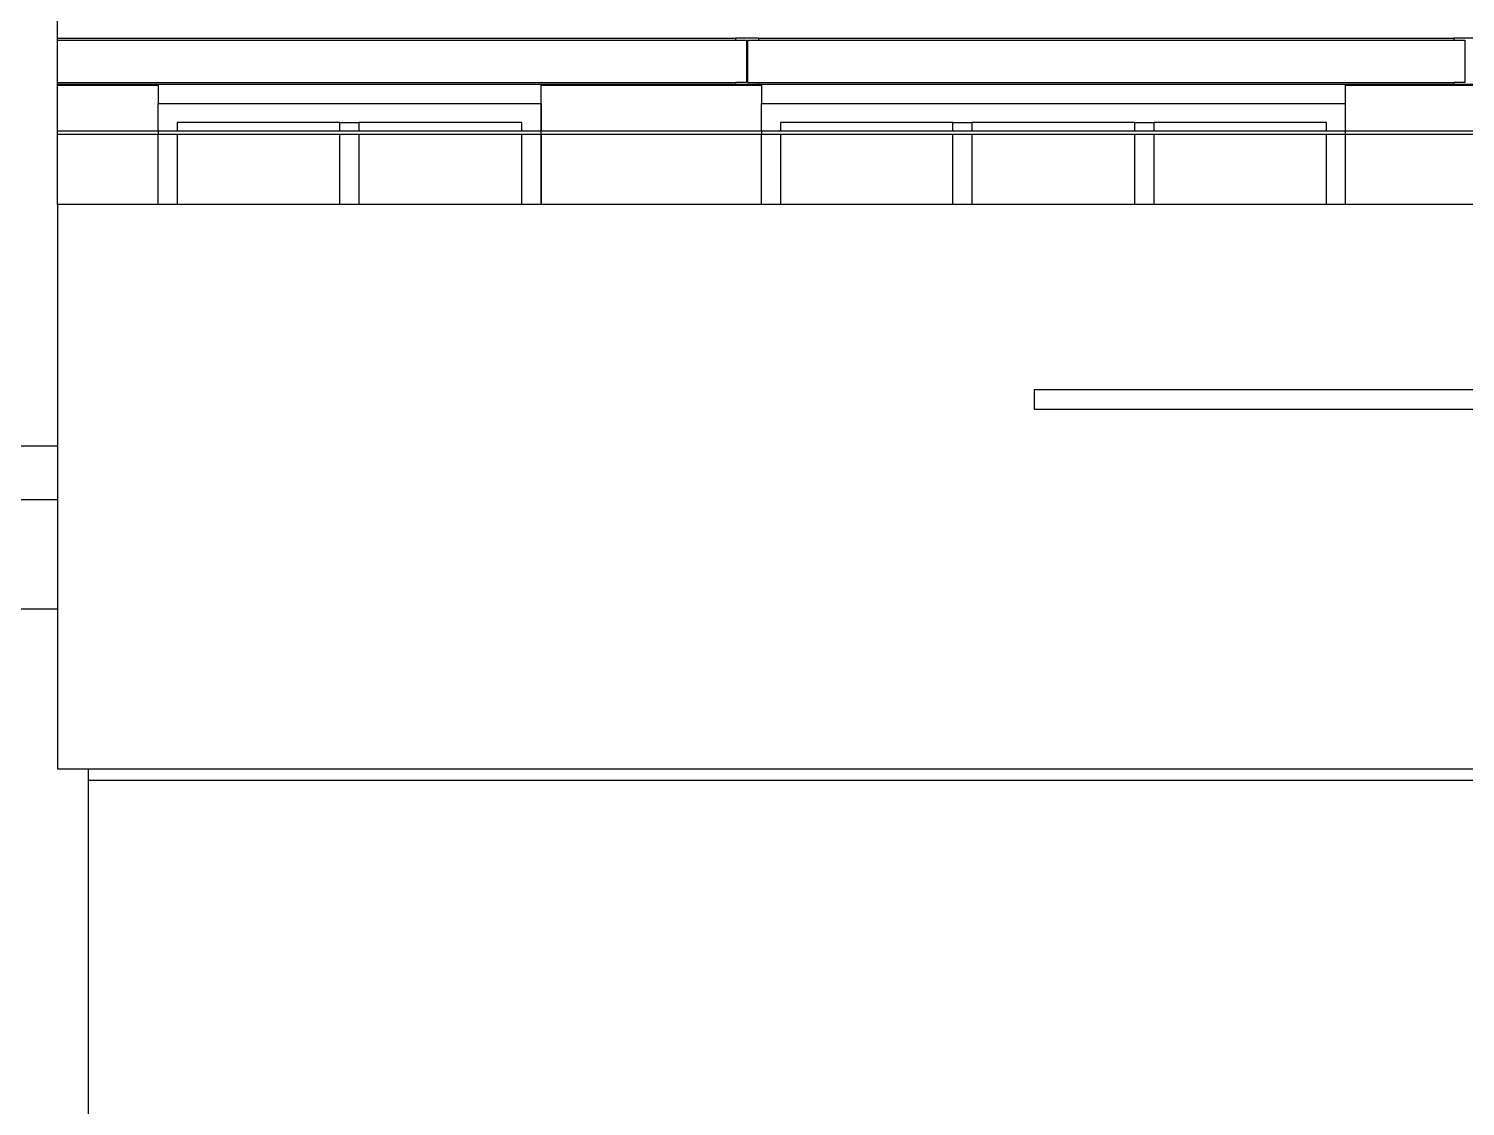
# Model space of a CAD drawing. Extents: x -35.6 to 35.6, y -12.2 to 13.4.
# Drawn here: x 11.26 to 18.76, y 0.37 to 5.99 of the extents above; entities that cross this region are included whole.
import ezdxf

# ---------------------------------------------------------------- set-up
doc = ezdxf.new("R2010")
doc.units = 0
doc.layers.get('0').update_dxf_attribs({"linetype": 'CONTINUOUS'})
doc.layers.add('SECTIONCUTEDGES', color=7, linetype='CONTINUOUS')

msp = doc.modelspace()

# ---------------------------------------------------------------- linework, layer by layer
for p, q in [((11.4088, 5.9429), (11.4088, 6.0429)), ((11.4088, 5.9429), (14.9488, 5.9429)), ((11.4088, 5.9331), (11.4088, 5.9429)), ((11.4088, 5.9331), (14.9488, 5.9331)), ((11.4088, 5.7127), (11.4088, 5.9331)), ((14.9488, 5.9429), (14.9488, 5.9331)), ((15.0688, 5.9429), (14.9488, 5.9429)), ((14.9488, 5.9331), (15.0057, 5.9331)), ((15.0057, 5.9331), (15.0057, 5.7127)), ((15.0119, 5.9331), (15.0688, 5.9331)), ((15.0119, 5.9331), (15.0119, 5.7127)), ((15.0688, 5.9429), (18.6988, 5.9429)), ((15.0688, 5.9429), (15.0688, 5.9331)), ((15.0688, 5.9331), (18.6988, 5.9331)), ((18.6988, 5.9429), (18.6988, 5.9331)), ((18.8188, 5.9429), (18.6988, 5.9429)), ((18.6988, 5.9331), (18.7557, 5.9331)), ((18.7557, 5.9331), (18.7557, 5.7127)), ((11.4088, 5.7127), (14.9488, 5.7127)), ((11.4088, 5.7029), (11.4088, 5.7127)), ((11.4088, 5.7029), (14.9488, 5.7029)), ((11.4088, 5.6986), (11.4088, 5.7029)), ((14.9488, 5.7127), (14.9488, 5.7029)), ((15.0057, 5.7127), (14.9488, 5.7127)), ((14.9488, 5.7029), (15.0688, 5.7029)), ((15.0119, 5.7127), (15.0688, 5.7127)), ((15.0688, 5.7127), (18.6988, 5.7127)), ((15.0688, 5.7127), (15.0688, 5.7029)), ((15.0688, 5.7029), (18.6988, 5.7029)), ((18.6988, 5.7127), (18.6988, 5.7029)), ((18.7557, 5.7127), (18.6988, 5.7127)), ((18.6988, 5.7029), (18.8188, 5.7029)), ((11.4088, 5.6986), (11.9338, 5.6986)), ((11.4088, 5.4589), (11.4088, 5.6986)), ((11.9338, 5.6986), (11.9338, 5.6029)), ((13.9338, 5.6986), (15.0838, 5.6986)), ((13.9338, 5.6029), (13.9338, 5.6986)), ((15.0838, 5.6986), (15.0838, 5.6029)), ((18.1338, 5.6986), (19.2838, 5.6986)), ((18.1338, 5.6029), (18.1338, 5.6986)), ((11.9338, 5.4589), (11.9338, 5.6029)), ((11.9338, 5.6029), (13.9338, 5.6029)), ((11.9338, 5.6029), (13.9338, 5.6029)), ((11.9338, 5.4589), (11.9338, 5.6029)), ((13.9338, 5.4589), (13.9338, 5.6029)), ((13.9338, 5.6029), (13.9338, 5.4589)), ((15.0838, 5.6029), (18.1338, 5.6029)), ((15.0838, 5.4589), (15.0838, 5.6029)), ((18.1338, 5.4589), (18.1338, 5.6029)), ((12.0338, 5.5029), (12.0338, 5.4589)), ((12.8838, 5.5029), (12.0338, 5.5029)), ((12.8838, 5.5029), (12.9838, 5.5029)), ((12.8838, 5.4589), (12.8838, 5.5029)), ((12.9838, 5.4589), (12.9838, 5.5029)), ((13.8338, 5.5029), (12.9838, 5.5029)), ((13.8338, 5.4589), (13.8338, 5.5029)), ((15.1838, 5.5029), (15.1838, 5.4589)), ((16.0838, 5.5029), (15.1838, 5.5029)), ((16.0838, 5.5029), (16.1838, 5.5029)), ((16.0838, 5.4589), (16.0838, 5.5029)), ((16.1838, 5.4589), (16.1838, 5.5029)), ((17.0338, 5.5029), (16.1838, 5.5029)), ((17.0338, 5.5029), (17.1338, 5.5029)), ((17.0338, 5.4589), (17.0338, 5.5029)), ((17.1338, 5.4589), (17.1338, 5.5029)), ((18.0338, 5.5029), (17.1338, 5.5029)), ((18.0338, 5.4589), (18.0338, 5.5029)), ((11.4088, 5.4589), (11.9338, 5.4589)), ((11.4088, 5.4429), (11.4088, 5.4589)), ((11.4088, 5.4429), (11.9338, 5.4429)), ((11.4088, 5.0747), (11.4088, 5.4429)), ((11.9338, 5.4589), (12.0338, 5.4589)), ((11.9338, 5.4589), (11.9338, 5.4429)), ((11.9338, 5.0747), (11.9338, 5.4429)), ((11.9338, 5.4429), (12.0338, 5.4429)), ((11.9338, 5.0747), (11.9338, 5.4429)), ((12.0338, 5.4589), (12.8838, 5.4589)), ((12.0338, 5.4429), (12.0338, 5.0747)), ((12.0338, 5.4429), (12.8838, 5.4429)), ((12.8838, 5.4589), (12.9838, 5.4589)), ((12.8838, 5.0747), (12.8838, 5.4429)), ((12.8838, 5.4429), (12.9838, 5.4429)), ((12.9838, 5.4589), (13.8338, 5.4589)), ((12.9838, 5.0747), (12.9838, 5.4429)), ((12.9838, 5.4429), (13.8338, 5.4429)), ((13.8338, 5.4589), (13.9338, 5.4589)), ((13.8338, 5.0747), (13.8338, 5.4429)), ((13.8338, 5.4429), (13.9338, 5.4429)), ((13.9338, 5.4429), (13.9338, 5.4589)), ((13.9338, 5.4589), (15.0838, 5.4589)), ((13.9338, 5.0747), (13.9338, 5.4429)), ((13.9338, 5.4429), (15.0838, 5.4429)), ((13.9338, 5.4429), (13.9338, 5.0747)), ((15.0838, 5.4589), (15.0838, 5.4429)), ((15.0838, 5.4589), (15.1838, 5.4589)), ((15.0838, 5.0747), (15.0838, 5.4429)), ((15.0838, 5.4429), (15.1838, 5.4429)), ((15.1838, 5.4589), (16.0838, 5.4589)), ((15.1838, 5.4429), (15.1838, 5.0747)), ((15.1838, 5.4429), (16.0838, 5.4429)), ((16.0838, 5.4589), (16.1838, 5.4589)), ((16.0838, 5.0747), (16.0838, 5.4429)), ((16.0838, 5.4429), (16.1838, 5.4429)), ((16.1838, 5.4589), (17.0338, 5.4589)), ((16.1838, 5.0747), (16.1838, 5.4429)), ((16.1838, 5.4429), (17.0338, 5.4429)), ((17.0338, 5.4589), (17.1338, 5.4589)), ((17.0338, 5.0747), (17.0338, 5.4429)), ((17.0338, 5.4429), (17.1338, 5.4429)), ((17.1338, 5.4589), (18.0338, 5.4589)), ((17.1338, 5.0747), (17.1338, 5.4429)), ((17.1338, 5.4429), (18.0338, 5.4429)), ((18.0338, 5.4589), (18.1338, 5.4589)), ((18.0338, 5.0747), (18.0338, 5.4429)), ((18.0338, 5.4429), (18.1338, 5.4429)), ((18.1338, 5.4429), (18.1338, 5.4589)), ((18.1338, 5.4589), (19.2838, 5.4589)), ((18.1338, 5.0747), (18.1338, 5.4429)), ((18.1338, 5.4429), (19.2838, 5.4429)), ((11.4088, 3.8136), (11.1088, 3.8136)), ((11.4088, 3.5329), (11.0588, 3.5329)), ((10.9488, 2.9629), (11.4088, 2.9629)), ((11.5688, 2.1286), (11.5688, 2.0666)), ((18.9088, 2.0666), (11.5688, 2.0666)), ((11.5688, 2.0666), (11.5688, -7.0371))]:
    msp.add_line(p, q)
at = {"layer": 'SECTIONCUTEDGES'}
for p, q in [((11.4088, 5.0747), (11.4088, 3.8136)), ((11.9338, 5.0747), (11.4088, 5.0747)), ((12.0338, 5.0747), (11.9338, 5.0747)), ((12.8838, 5.0747), (12.0338, 5.0747)), ((12.9838, 5.0747), (12.8838, 5.0747)), ((13.8338, 5.0747), (12.9838, 5.0747)), ((13.9338, 5.0747), (13.8338, 5.0747)), ((15.0838, 5.0747), (13.9338, 5.0747)), ((15.1838, 5.0747), (15.0838, 5.0747)), ((16.0838, 5.0747), (15.1838, 5.0747)), ((16.1838, 5.0747), (16.0838, 5.0747)), ((16.5088, 5.0747), (16.1838, 5.0747)), ((17.0338, 5.0747), (16.5088, 5.0747)), ((17.1338, 5.0747), (17.0338, 5.0747)), ((18.0338, 5.0747), (17.1338, 5.0747)), ((18.1338, 5.0747), (18.0338, 5.0747)), ((18.9088, 5.0747), (18.1338, 5.0747)), ((18.9088, 4.1066), (16.5088, 4.1066)), ((16.5088, 4.1066), (16.5088, 4.0054)), ((16.5088, 4.0054), (18.9088, 4.0054)), ((11.4088, 3.8136), (11.4088, 3.5329)), ((11.4088, 3.5329), (11.4088, 2.9629)), ((11.4088, 2.9629), (11.4088, 2.1286)), ((11.4088, 2.1286), (11.5688, 2.1286)), ((11.5688, 2.1286), (18.9088, 2.1286))]:
    msp.add_line(p, q, dxfattribs=at)

doc.saveas('drawing.dxf')
